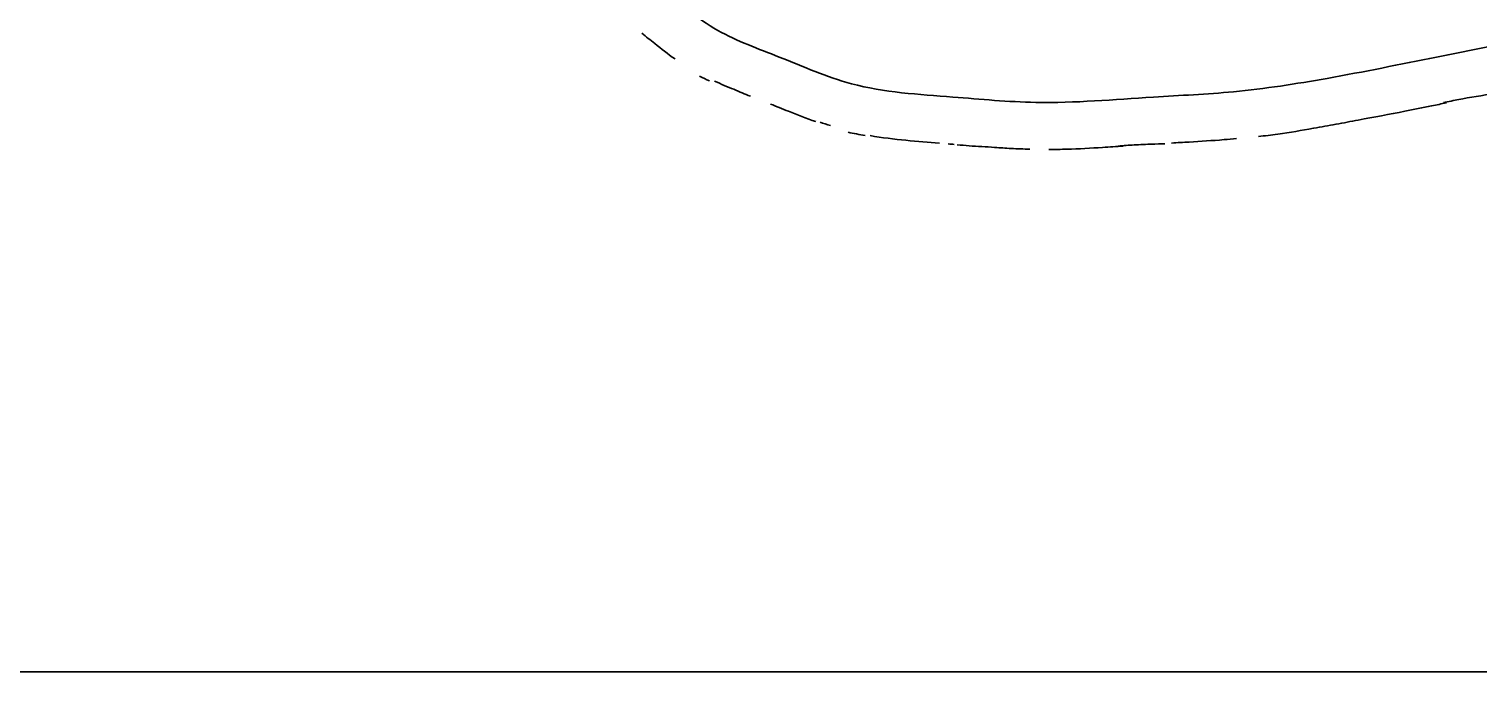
# Model space of a CAD drawing. Header units: millimetres. Extents: x 120281 to 1416367021, y -641565767 to 918373.
# Drawn here: x 1020499.8 to 1020801.6, y 870533.6 to 870667.9 of the extents above; entities that cross this region are included whole.
import ezdxf

# ---------------------------------------------------------------- set-up
doc = ezdxf.new("R2010")
doc.units = ezdxf.units.MM
doc.layers.add('0_Ном._пера__1', color=7, linetype='Continuous', lineweight=35)
doc.layers.add('размер', color=90, linetype='Continuous', lineweight=40)

msp = doc.modelspace()

# ---------------------------------------------------------------- linework, layer by layer
at = {"layer": '0_Ном._пера__1', "linetype": 'Continuous'}
for points, knots in [([(1021127.01916, 871094.45146, 0), (1021126.61329, 871100.19096, 0), (1021126.20742, 871105.93046, 0), (1021125.30093, 871111.59603, 0), (1021124.63575, 871115.7534, 0), (1021123.70101, 871119.87097, 0), (1021122.55617, 871123.93815, 0), (1021121.44653, 871127.88028, 0), (1021120.13951, 871131.77507, 0), (1021118.78046, 871135.59691, 0), (1021116.31847, 871142.52037, 0), (1021113.68571, 871149.20444, 0), (1021110.7312, 871156.28668, 0), (1021108.27964, 871162.16331, 0), (1021105.60654, 871168.31409, 0), (1021100.76546, 871171.77946, 0), (1021097.83665, 871173.87597, 0), (1021094.11434, 871174.98958, 0), (1021090.7953, 871176.75935, 0), (1021087.54303, 871178.49352, 0), (1021084.67798, 871180.85771, 0), (1021081.38027, 871182.29235, 0), (1021078.29618, 871183.63406, 0), (1021074.83368, 871184.16275, 0), (1021071.41013, 871184.50669, 0), (1021067.13652, 871184.93602, 0), (1021062.92362, 871185.07745, 0), (1021058.67317, 871185.0598, 0), (1021054.04328, 871185.04058, 0), (1021049.36885, 871184.8326, 0), (1021044.83039, 871183.95169, 0), (1021040.07953, 871183.02954, 0), (1021035.47768, 871181.36999, 0), (1021030.9832, 871179.5268, 0), (1021026.53157, 871177.70117, 0), (1021022.18528, 871175.69539, 0), (1021017.69113, 871173.99191, 0), (1021010.46962, 871171.25463, 0), (1021002.86634, 871169.29787, 0), (1020996.09428, 871165.69335, 0), (1020990.92347, 871162.94112, 0), (1020986.23728, 871159.22822, 0), (1020981.14125, 871156.28668, 0), (1020973.92296, 871152.12012, 0), (1020965.8824, 871149.50114, 0), (1020958.43415, 871145.77378, 0), (1020950.88746, 871141.99717, 0), (1020943.94886, 871137.08269, 0), (1020936.8373, 871132.49345, 0), (1020930.97627, 871128.7112, 0), (1020924.99775, 871125.14986, 0), (1020919.11306, 871121.42744, 0), (1020914.00982, 871118.19934, 0), (1020908.97716, 871114.85011, 0), (1020904.03669, 871111.37516, 0), (1020881.54101, 871095.55252, 0), (1020860.95715, 871077.12356, 0), (1020840.90266, 871058.2557, 0), (1020824.24972, 871042.5881, 0), (1020807.96179, 871026.61785, 0), (1020791.61142, 871010.66923, 0), (1020776.57192, 870995.99927, 0), (1020761.47959, 870981.3476, 0), (1020747.30747, 870965.85022, 0), (1020734.69584, 870952.05925, 0), (1020722.81294, 870937.59855, 0), (1020710.20247, 870923.79865, 0), (1020702.68061, 870915.56731, 0), (1020694.89986, 870907.57108, 0), (1020687.41163, 870899.31261, 0), (1020679.50794, 870890.59594, 0), (1020671.93015, 870881.58712, 0), (1020664.14946, 870872.75193, 0), (1020656.44913, 870864.008, 0), (1020648.55007, 870855.43413, 0), (1020641.4423, 870846.19315, 0), (1020636.12064, 870839.27431, 0), (1020631.24254, 870831.98152, 0), (1020627.01799, 870824.36696, 0), (1020623.16394, 870817.4202, 0), (1020619.85364, 870810.20564, 0), (1020615.89334, 870803.25057, 0), (1020610.57158, 870793.90451, 0), (1020604.07588, 870785.027, 0), (1020600.87877, 870774.90973, 0), (1020599.41203, 870770.26824, 0), (1020598.64077, 870765.36577, 0), (1020598.09996, 870760.46083, 0), (1020597.69097, 870756.75151, 0), (1020597.4137, 870753.04077, 0), (1020597.53969, 870749.34766, 0), (1020597.67243, 870745.45677, 0), (1020598.2536, 870741.58546, 0), (1020598.65599, 870737.67756, 0), (1020599.09839, 870733.38114, 0), (1020599.325, 870729.04054, 0), (1020600.32416, 870724.89754, 0), (1020601.18265, 870721.33779, 0), (1020602.60839, 870717.92394, 0), (1020603.65739, 870714.33744, 0), (1020604.65618, 870710.92261, 0), (1020605.31661, 870707.35113, 0), (1020607.00182, 870704.336, 0), (1020608.45882, 870701.72919, 0), (1020610.68068, 870699.53838, 0), (1020612.55706, 870697.11181, 0), (1020615.1909, 870693.70569, 0), (1020617.13647, 870689.8354, 0), (1020619.78871, 870686.55351, 0), (1020622.88951, 870682.71655, 0), (1020626.9577, 870679.68369, 0), (1020630.91209, 870676.55031, 0), (1020634.90976, 870673.38263, 0), (1020638.79094, 870670.11217, 0), (1020643.14766, 870667.65895, 0), (1020647.16588, 870665.39633, 0), (1020651.59008, 870663.82884, 0), (1020655.94264, 870662.10138, 0), (1020660.93939, 870660.11825, 0), (1020665.84082, 870657.92432, 0), (1020670.95987, 870656.54579, 0), (1020677.77394, 870654.7108, 0), (1020684.9715, 870654.32064, 0), (1020692.09532, 870653.76694, 0), (1020697.86874, 870653.3182, 0), (1020703.59426, 870652.76204, 0), (1020709.33468, 870652.65509, 0), (1020717.47542, 870652.50343, 0), (1020725.64544, 870653.25529, 0), (1020733.80829, 870653.76698, 0), (1020739.37969, 870654.11622, 0), (1020744.94689, 870654.35364, 0), (1020750.49197, 870654.87704, 0), (1020757.01362, 870655.49262, 0), (1020763.50384, 870656.50382, 0), (1020769.96108, 870657.65578, 0), (1020777.58956, 870659.01669, 0), (1020785.1724, 870660.57404, 0), (1020792.76514, 870662.10146, 0), (1020805.5998, 870664.6834, 0), (1020818.4635, 870667.17989, 0), (1020831.14397, 870670.43774, 0), (1020843.58089, 870673.63301, 0), (1020855.84224, 870677.56064, 0), (1020867.85261, 870682.10782, 0), (1020879.12285, 870686.37478, 0), (1020890.17215, 870691.18732, 0), (1020901.22151, 870695.99982, 0)], [0, 0, 0, 0, 1, 1, 1, 2, 2, 2, 3, 3, 3, 4, 4, 4, 5, 5, 5, 6, 6, 6, 7, 7, 7, 8, 8, 8, 9, 9, 9, 10, 10, 10, 11, 11, 11, 12, 12, 12, 13, 13, 13, 14, 14, 14, 15, 15, 15, 16, 16, 16, 17, 17, 17, 18, 18, 18, 19, 19, 19, 20, 20, 20, 21, 21, 21, 22, 22, 22, 23, 23, 23, 24, 24, 24, 25, 25, 25, 26, 26, 26, 27, 27, 27, 28, 28, 28, 29, 29, 29, 30, 30, 30, 31, 31, 31, 32, 32, 32, 33, 33, 33, 34, 34, 34, 35, 35, 35, 36, 36, 36, 37, 37, 37, 38, 38, 38, 39, 39, 39, 40, 40, 40, 41, 41, 41, 42, 42, 42, 43, 43, 43, 44, 44, 44, 45, 45, 45, 46, 46, 46, 47, 47, 47, 48, 48, 48, 49, 49, 49, 49]), ([(1020794.17538, 870652.61167, 0), (1020795.2502, 870652.82813, 0), (1020796.32671, 870653.04432, 0), (1020797.40479, 870653.26075, 0), (1020799.56352, 870653.69411, 0), (1020802.49259, 870654.08366, 0), (1020804.66301, 870654.52232, 0), (1020809.00375, 870655.39962, 0), (1020813.33463, 870656.29713, 0), (1020817.70937, 870657.24751, 0), (1020821.21564, 870658.00923, 0), (1020824.7373, 870658.80334, 0), (1020828.25573, 870659.65107, 0), (1020830.24794, 870660.13108, 0), (1020832.06779, 870660.631, 0), (1020834.06043, 870661.14729, 0), (1020836.05323, 870661.66361, 0), (1020838.11071, 870662.19878, 0), (1020840.09328, 870662.75079, 0), (1020844.05888, 870663.85494, 0), (1020848.09696, 870665.02779, 0), (1020852.01845, 870666.26927, 0), (1020855.46954, 870667.36183, 0), (1020858.91114, 870668.50507, 0), (1020862.32492, 870669.69886, 0), (1020865.50539, 870670.81107, 0), (1020868.65471, 870671.96832, 0), (1020871.79934, 870673.16392, 0), (1020874.94399, 870674.35953, 0), (1020878.05844, 870675.59196, 0), (1020881.15283, 870676.84913, 0), (1020887.34162, 870679.36348, 0), (1020893.45204, 870681.97642, 0), (1020899.49553, 870684.59857, 0), (1020901.37669, 870685.41477, 0), (1020903.58425, 870686.21757, 0), (1020905.45616, 870687.03238, 0)], [0, 0, 0, 0, 1, 1, 1, 2, 2, 2, 3, 3, 3, 4, 4, 4, 5, 5, 5, 6, 6, 6, 7, 7, 7, 8, 8, 8, 9, 9, 9, 10, 10, 10, 11, 11, 11, 12, 12, 12, 12]), ([(1020627.34421, 870667.04611, 0), (1020628.21796, 870666.34873, 0), (1020629.11718, 870665.63443, 0), (1020630.04931, 870664.91335, 0), (1020631.43865, 870663.83859, 0), (1020632.68027, 870662.75979, 0), (1020634.245, 870661.69466, 0)], [0, 0, 0, 0, 1, 1, 1, 2, 2, 2, 2]), ([(1020642.49398, 870657.08999, 0), (1020643.84424, 870656.4634, 0), (1020645.16946, 870655.90058, 0), (1020646.45772, 870655.37606, 0), (1020647.74512, 870654.85189, 0), (1020648.73682, 870654.39496, 0), (1020649.94042, 870653.92648, 0)], [0, 0, 0, 0, 1, 1, 1, 2, 2, 2, 2]), ([(1020654.1192, 870652.31999, 0), (1020655.32907, 870651.82924, 0), (1020656.5724, 870651.31832, 0), (1020657.85446, 870650.80316, 0), (1020659.64215, 870650.08483, 0), (1020661.5923, 870649.33262, 0), (1020663.5489, 870648.64893, 0)], [0, 0, 0, 0, 1, 1, 1, 2, 2, 2, 2]), ([(1020755.66255, 870645.54283, 0), (1020757.01127, 870645.69832, 0), (1020758.35382, 870645.86746, 0), (1020759.69023, 870646.04803, 0), (1020762.36145, 870646.40896, 0), (1020764.52454, 870646.82393, 0), (1020767.14695, 870647.25925, 0), (1020768.75643, 870647.52642, 0), (1020770.23308, 870647.81705, 0), (1020771.82471, 870648.102, 0), (1020773.41602, 870648.3869, 0), (1020774.88825, 870648.68787, 0), (1020776.4682, 870648.98592, 0), (1020779.62938, 870649.58228, 0), (1020783.0021, 870650.17613, 0), (1020786.12377, 870650.80015, 0), (1020787.98132, 870651.17147, 0), (1020789.87538, 870651.54203, 0), (1020791.7211, 870651.91434, 0), (1020792.80052, 870652.13207, 0), (1020793.73567, 870652.36228, 0), (1020794.81192, 870652.57871, 0)], [0, 0, 0, 0, 1, 1, 1, 2, 2, 2, 3, 3, 3, 4, 4, 4, 5, 5, 5, 6, 6, 6, 7, 7, 7, 7]), ([(1020674.83588, 870645.73669, 0), (1020677.37997, 870645.30406, 0), (1020679.87322, 870645.00365, 0), (1020682.30092, 870644.76546, 0), (1020684.7282, 870644.52731, 0), (1020686.98783, 870644.35339, 0), (1020689.27102, 870644.18147, 0)], [0, 0, 0, 0, 1, 1, 1, 2, 2, 2, 2]), ([(1020726.51219, 870643.57456, 0), (1020727.62323, 870643.65016, 0), (1020728.7261, 870643.72691, 0), (1020729.8207, 870643.802, 0), (1020730.85737, 870643.87312, 0), (1020732.53756, 870643.90374, 0), (1020733.55935, 870643.96939, 0), (1020734.15664, 870644.00777, 0), (1020735.58083, 870643.99771, 0), (1020736.17937, 870644.03379, 0)], [0, 0, 0, 0, 1, 1, 1, 2, 2, 2, 3, 3, 3, 3]), ([(1020737.59758, 870644.19428, 0), (1020738.80571, 870644.26416, 0), (1020740.02462, 870644.33265, 0), (1020741.25412, 870644.40395, 0), (1020743.71252, 870644.5465, 0), (1020745.97403, 870644.69717, 0), (1020748.51546, 870644.89778, 0), (1020749.39372, 870644.96711, 0), (1020750.24462, 870645.02236, 0), (1020751.13245, 870645.10445, 0)], [0, 0, 0, 0, 1, 1, 1, 2, 2, 2, 3, 3, 3, 3]), ([(1020692.98999, 870643.82663, 0), (1020693.81161, 870643.76016, 0), (1020694.63889, 870643.69224, 0), (1020695.47204, 870643.62451, 0), (1020697.13878, 870643.48903, 0), (1020699.05358, 870643.40472, 0), (1020700.76909, 870643.28493, 0), (1020702.05317, 870643.19527, 0), (1020702.93821, 870643.12778, 0), (1020704.25131, 870643.06123, 0), (1020705.42762, 870643.00161, 0), (1020706.90097, 870642.95341, 0), (1020708.10144, 870642.92244, 0)], [0, 0, 0, 0, 1, 1, 1, 2, 2, 2, 3, 3, 3, 4, 4, 4, 4]), ([(1020712.05998, 870642.84957, 0), (1020713.32042, 870642.85484, 0), (1020714.57183, 870642.87735, 0), (1020715.81411, 870642.913, 0), (1020718.29985, 870642.98434, 0), (1020720.82659, 870643.1244, 0), (1020723.23899, 870643.26972, 0), (1020724.62944, 870643.35347, 0), (1020726.19151, 870643.45305, 0), (1020727.55742, 870643.54578, 0)], [0, 0, 0, 0, 1, 1, 1, 2, 2, 2, 3, 3, 3, 3])]:
    msp.add_open_spline(points, degree=3, knots=knots, dxfattribs=at)
for points in [[(1020639.36975, 870658.11029, 0), (1020640.05277, 870657.76153, 0), (1020640.73149, 870657.43234, 0), (1020641.40398, 870657.11917, 0)], [(1020664.43524, 870648.53156, 0), (1020665.13785, 870648.28642, 0), (1020665.85253, 870648.04697, 0), (1020666.58013, 870647.81602, 0)], [(1020670.25981, 870646.44759, 0), (1020671.45499, 870646.18259, 0), (1020672.64152, 870645.95384, 0), (1020673.81722, 870645.75358, 0)], [(1020691.13185, 870644.01444, 0), (1020691.53883, 870643.98309, 0), (1020691.94231, 870643.95151, 0), (1020692.3484, 870643.91922, 0)]]:
    msp.add_open_spline(points, degree=3, dxfattribs=at)
at = {"layer": 'размер', "color": 0, "lineweight": 30}
msp.add_line((1016428.25327, 870534.26018, 0), (1034928.25816, 870533.63518, 0), dxfattribs=at)

doc.saveas('drawing.dxf')
